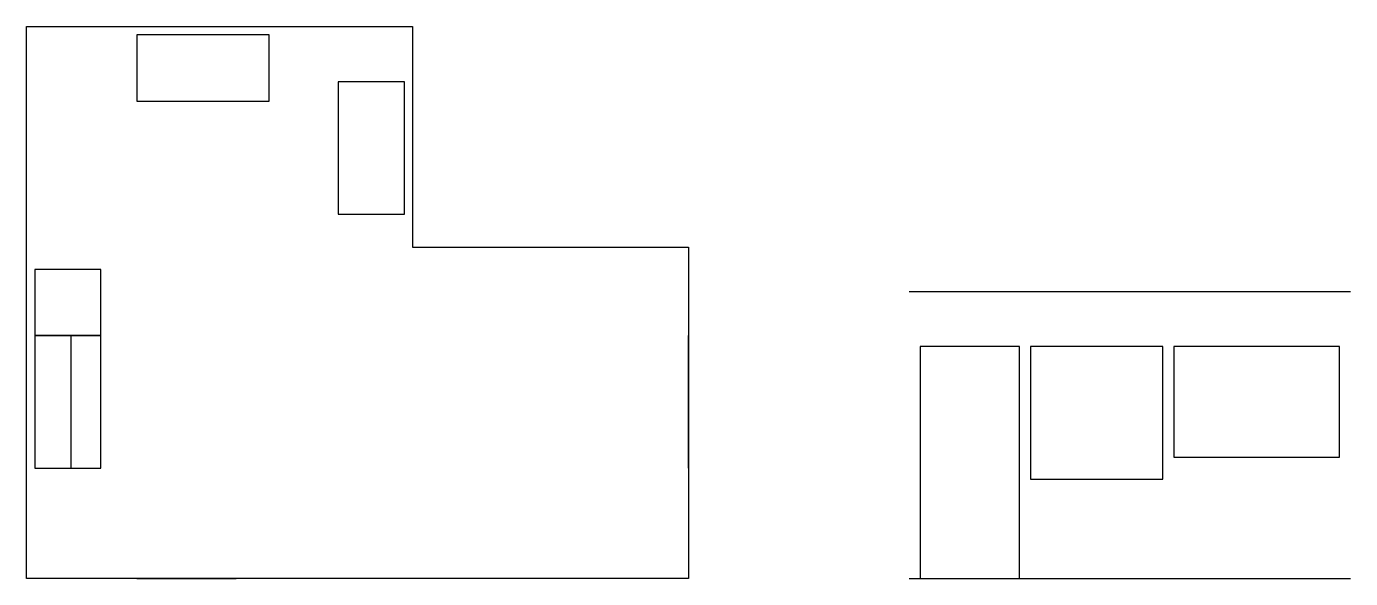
# Model space of a CAD drawing. Header units: centimetres. Extents: x 0 to 1200, y 0 to 500.
import ezdxf

# ---------------------------------------------------------------- set-up
doc = ezdxf.new("R2010")
doc.units = ezdxf.units.CM
for name, color, linetype in [('CORTE_JANELAS', 7, 'Continuous'), ('CORTE_PISO', 7, 'Continuous'), ('CORTE_PORTAS', 7, 'Continuous'), ('CORTE_TETO', 7, 'Continuous'), ('JANELAS', 7, 'Continuous'), ('MOVEIS_AEREO_2_PORTAS', 7, 'Continuous'), ('MOVEIS_BALCAO_2_PORTAS', 7, 'Continuous'), ('MOVEIS_GAVETEIRO_3_GAVETAS', 7, 'Continuous'), ('PAREDES', 7, 'Continuous'), ('PORTAS', 7, 'Continuous')]:
    doc.layers.add(name, color=color, linetype=linetype)

msp = doc.modelspace()

# ---------------------------------------------------------------- linework, layer by layer
at = {"layer": 'CORTE_JANELAS'}
for points in [[(910, 90), (1030, 90), (1030, 210), (910, 210)], [(1040, 110), (1190, 110), (1190, 210), (1040, 210)]]:
    msp.add_lwpolyline(points, close=True, dxfattribs=at)
at = {"layer": 'CORTE_PISO'}
msp.add_line((800, 0), (1200, 0), dxfattribs=at)
at = {"layer": 'CORTE_PORTAS'}
msp.add_lwpolyline([(810, 0), (900, 0), (900, 210), (810, 210)], close=True, dxfattribs=at)
at = {"layer": 'CORTE_TETO'}
msp.add_line((800, 260), (1200, 260), dxfattribs=at)
at = {"layer": 'JANELAS'}
for p, q in [((100, 500), (250, 500)), ((600, 100), (600, 220))]:
    msp.add_line(p, q, dxfattribs=at)
at = {"layer": 'MOVEIS_AEREO_2_PORTAS'}
msp.add_lwpolyline([(7.5, 100), (40.5, 100), (40.5, 220), (7.5, 220)], close=True, dxfattribs=at)
at = {"layer": 'MOVEIS_BALCAO_2_PORTAS'}
for points in [[(100, 432.5), (220, 432.5), (220, 492.5), (100, 492.5)], [(282.5, 330), (342.5, 330), (342.5, 450), (282.5, 450)], [(7.5, 100), (67.5, 100), (67.5, 220), (7.5, 220)]]:
    msp.add_lwpolyline(points, close=True, dxfattribs=at)
at = {"layer": 'MOVEIS_GAVETEIRO_3_GAVETAS'}
msp.add_lwpolyline([(7.5, 220), (67.5, 220), (67.5, 280), (7.5, 280)], close=True, dxfattribs=at)
at = {"layer": 'PAREDES'}
msp.add_lwpolyline([(0, 500), (350, 500), (350, 300), (600, 300), (600, 0), (0, 0)], close=True, dxfattribs=at)
at = {"layer": 'PORTAS'}
msp.add_line((100, 0), (190, 0), dxfattribs=at)

doc.saveas('drawing.dxf')
